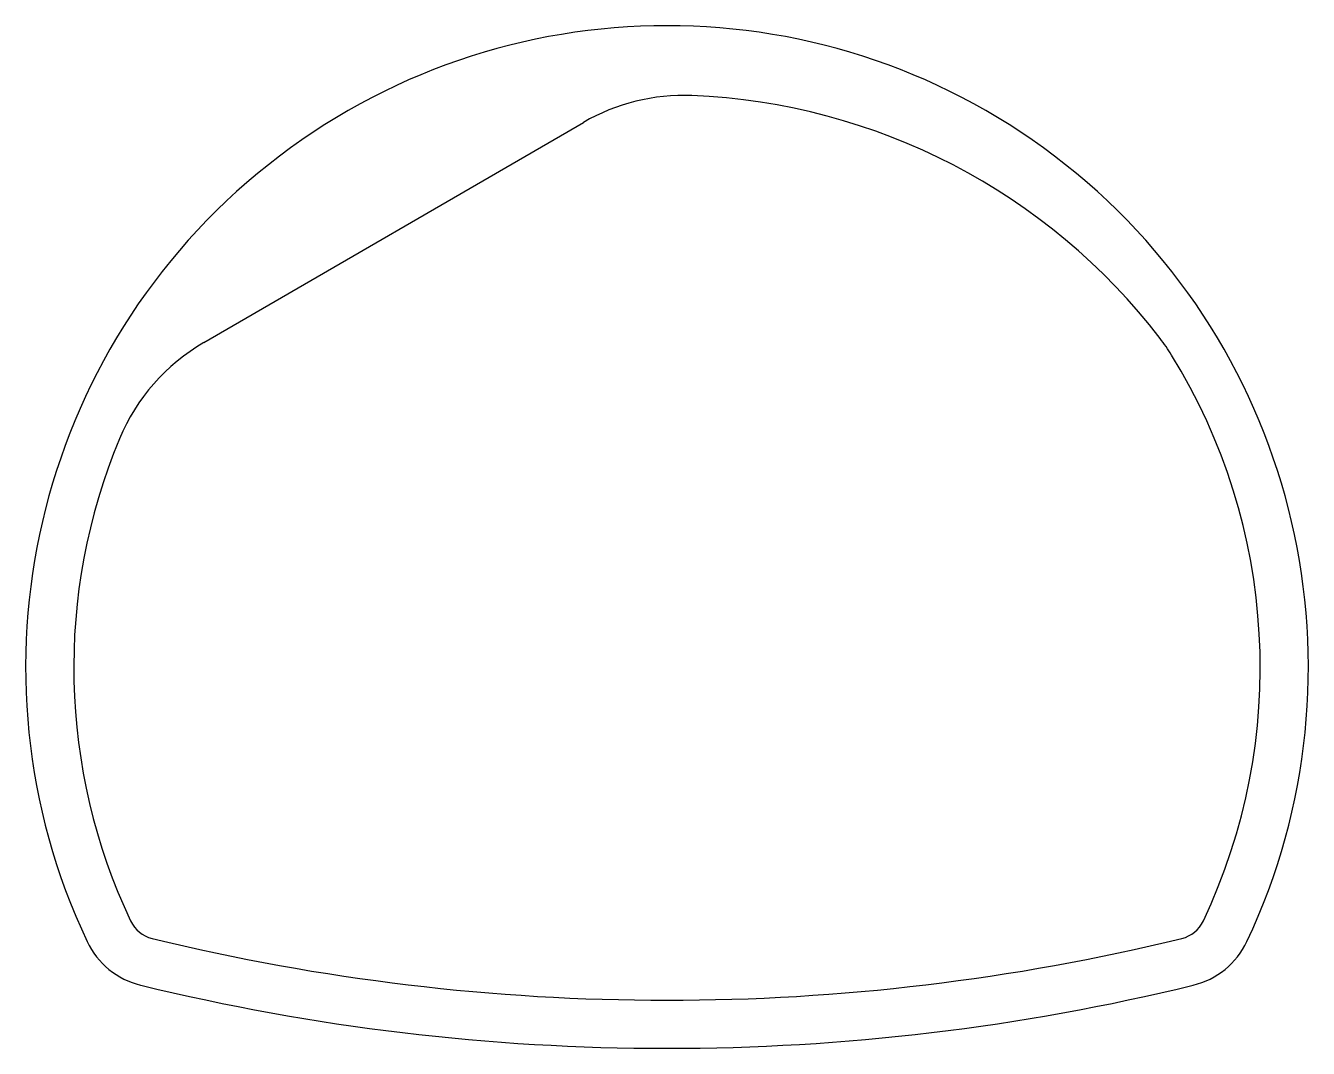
# Model space of a CAD drawing. Extents: x 2688.5 to 2720.5, y 1657.9 to 1683.4.
import ezdxf

# ---------------------------------------------------------------- set-up
doc = ezdxf.new("R2010")
doc.units = 0
doc.layers.get('0').update_dxf_attribs({"linetype": 'CONTINUOUS'})

msp = doc.modelspace()

# ---------------------------------------------------------------- linework, layer by layer
msp.add_line((2692.928, 1675.46), (2702.395, 1680.948))
for centre, radius, start, end in [((2704.48, 1667.362), 16, 334.703, 205.297), ((2704.902, 1676.623), 5, 87.6949, 120.1), ((2704.48, 1666.131), 15.5, 37.4694, 87.6949), ((2712.814, 1672.519), 5, 31.748, 37.4694), ((2695.435, 1671.135), 5, 120.1, 157.3579), ((2704.48, 1667.362), 14.8, 334.703, 31.748), ((2704.48, 1667.362), 14.8, 157.3579, 205.297), ((2691.822, 1661.38), 0.8, 205.297, 256.3256), ((2717.137, 1661.38), 0.8, 283.6744, 334.703), ((2691.822, 1661.38), 2, 205.297, 256.3256), ((2704.48, 1713.404), 54.342, 256.3256, 283.6744), ((2717.137, 1661.38), 2, 283.6744, 334.703), ((2704.48, 1713.404), 55.542, 256.3256, 283.6744)]:
    msp.add_arc(centre, radius, start, end)

doc.saveas('drawing.dxf')
